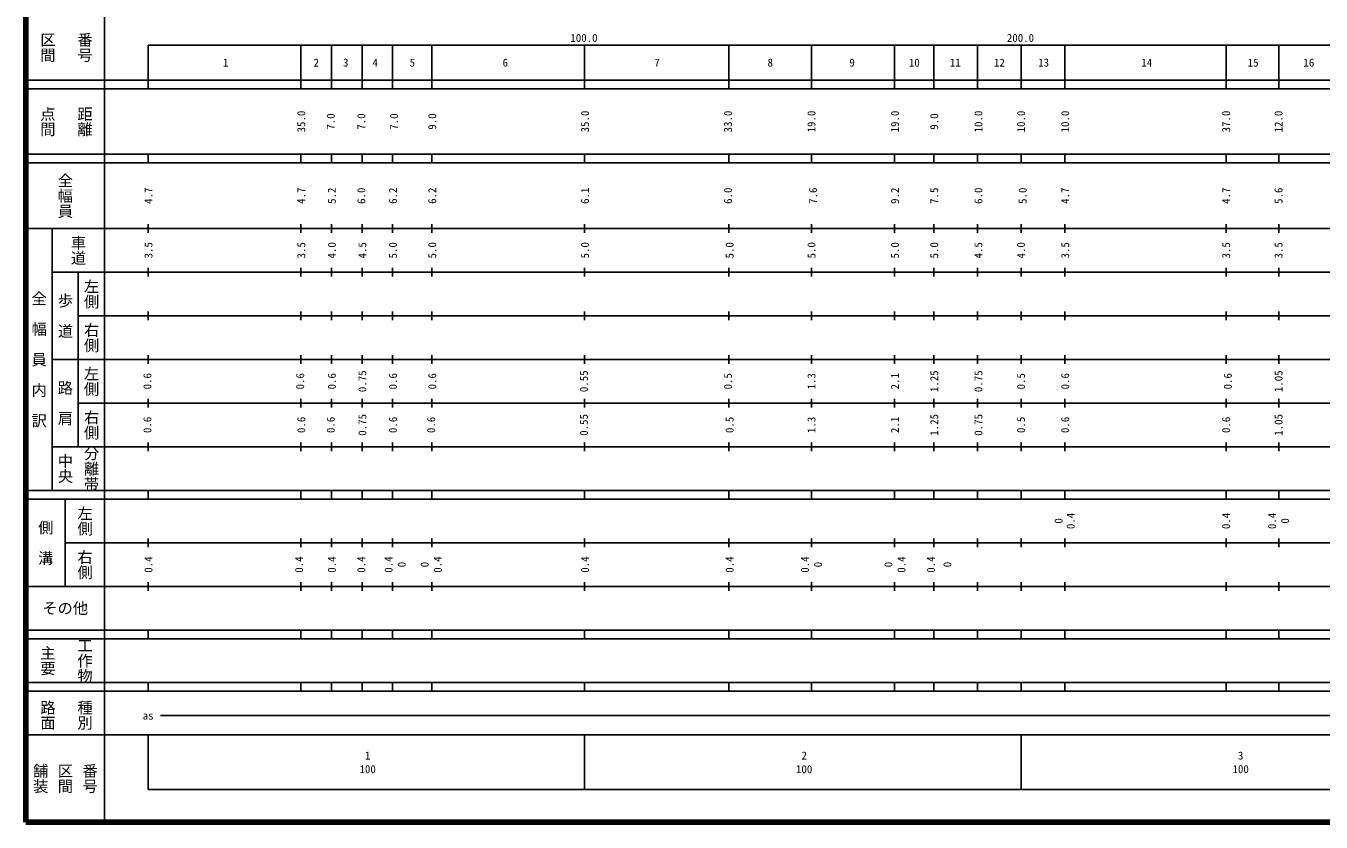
# Model space of a CAD drawing. Units: millimetres on the paper, enlarged 1000 times. Extents: x 40000 to 680000, y 20000 to 380000.
# Drawn here: x 40000 to 336713, y 20000 to 202409 of the extents above; entities that cross this region are included whole.
import ezdxf
from ezdxf.enums import TextEntityAlignment as Align

# ---------------------------------------------------------------- set-up
doc = ezdxf.new("R2010")
doc.units = ezdxf.units.MM
doc.header["$LTSCALE"] = 1000
doc.layers.add('M-TTL', color=2, linetype='Continuous', lineweight=140)
doc.layers.add('M-TTL-BAND', color=7, linetype='Continuous', lineweight=25)
doc.styles.add('@ＭＳ ゴシック', font='')
doc.styles.add('ＭＳ ゴシック', font='')
doc.styles.get('@ＭＳ ゴシック').set_extended_font_data('@MS Gothic')
doc.styles.get('ＭＳ ゴシック').set_extended_font_data('MS Gothic')

msp = doc.modelspace()

# ---------------------------------------------------------------- linework, layer by layer
at = {"layer": 'M-TTL'}
for p, q in [((40000, 380000), (40000, 20000)), ((40000, 20000), (680000, 20000))]:
    msp.add_line(p, q, dxfattribs=at)
at = {"layer": 'M-TTL-BAND'}
for p, q in [((58000, 370000), (58000, 20000)), ((68000, 198000), (579000, 198000)), ((68000, 198000), (68000, 188000)), ((103000, 198000), (103000, 188000)), ((110000, 198000), (110000, 188000)), ((117000, 198000), (117000, 188000)), ((124000, 198000), (124000, 188000)), ((133000, 198000), (133000, 188000)), ((168000, 198000), (168000, 188000)), ((201000, 198000), (201000, 188000)), ((220000, 198000), (220000, 188000)), ((239000, 198000), (239000, 188000)), ((248000, 198000), (248000, 188000)), ((258000, 198000), (258000, 188000)), ((268000, 198000), (268000, 188000)), ((278000, 198000), (278000, 188000)), ((315000, 198000), (315000, 188000)), ((327000, 198000), (327000, 188000)), ((40000, 190000), (579000, 190000)), ((40000, 188000), (579000, 188000)), ((40000, 173000), (579000, 173000)), ((68000, 171000), (68000, 173000)), ((103000, 173000), (103000, 171000)), ((110000, 173000), (110000, 171000)), ((117000, 173000), (117000, 171000)), ((124000, 173000), (124000, 171000)), ((133000, 173000), (133000, 171000)), ((168000, 171000), (168000, 173000)), ((201000, 173000), (201000, 171000)), ((220000, 173000), (220000, 171000)), ((239000, 173000), (239000, 171000)), ((248000, 173000), (248000, 171000)), ((258000, 173000), (258000, 171000)), ((268000, 173000), (268000, 171000)), ((278000, 173000), (278000, 171000)), ((315000, 173000), (315000, 171000)), ((327000, 173000), (327000, 171000)), ((40000, 171000), (579000, 171000)), ((40000, 156000), (579000, 156000)), ((46000, 96000), (46000, 156000)), ((68000, 155000), (68000, 157000)), ((103000, 157000), (103000, 155000)), ((110000, 157000), (110000, 155000)), ((117000, 157000), (117000, 155000)), ((124000, 157000), (124000, 155000)), ((133000, 157000), (133000, 155000)), ((168000, 155000), (168000, 157000)), ((201000, 157000), (201000, 155000)), ((220000, 157000), (220000, 155000)), ((239000, 157000), (239000, 155000)), ((248000, 157000), (248000, 155000)), ((258000, 157000), (258000, 155000)), ((268000, 157000), (268000, 155000)), ((278000, 157000), (278000, 155000)), ((315000, 157000), (315000, 155000)), ((327000, 157000), (327000, 155000)), ((46000, 146000), (579000, 146000)), ((52000, 146000), (52000, 106000)), ((68000, 145000), (68000, 147000)), ((103000, 147000), (103000, 145000)), ((110000, 147000), (110000, 145000)), ((117000, 147000), (117000, 145000)), ((124000, 147000), (124000, 145000)), ((133000, 147000), (133000, 145000)), ((168000, 145000), (168000, 147000)), ((201000, 147000), (201000, 145000)), ((220000, 147000), (220000, 145000)), ((239000, 147000), (239000, 145000)), ((248000, 147000), (248000, 145000)), ((258000, 147000), (258000, 145000)), ((268000, 147000), (268000, 145000)), ((278000, 147000), (278000, 145000)), ((315000, 147000), (315000, 145000)), ((327000, 147000), (327000, 145000)), ((68000, 135000), (68000, 137000)), ((103000, 137000), (103000, 135000)), ((110000, 137000), (110000, 135000)), ((117000, 137000), (117000, 135000)), ((124000, 137000), (124000, 135000)), ((133000, 137000), (133000, 135000)), ((168000, 135000), (168000, 137000)), ((201000, 137000), (201000, 135000)), ((220000, 137000), (220000, 135000)), ((239000, 137000), (239000, 135000)), ((248000, 137000), (248000, 135000)), ((258000, 137000), (258000, 135000)), ((268000, 137000), (268000, 135000)), ((278000, 137000), (278000, 135000)), ((315000, 137000), (315000, 135000)), ((327000, 137000), (327000, 135000)), ((52000, 136000), (579000, 136000)), ((46000, 126000), (579000, 126000)), ((68000, 125000), (68000, 127000)), ((103000, 127000), (103000, 125000)), ((110000, 127000), (110000, 125000)), ((117000, 127000), (117000, 125000)), ((124000, 127000), (124000, 125000)), ((133000, 127000), (133000, 125000)), ((168000, 125000), (168000, 127000)), ((201000, 127000), (201000, 125000)), ((220000, 127000), (220000, 125000)), ((239000, 127000), (239000, 125000)), ((248000, 127000), (248000, 125000)), ((258000, 127000), (258000, 125000)), ((268000, 127000), (268000, 125000)), ((278000, 127000), (278000, 125000)), ((315000, 127000), (315000, 125000)), ((327000, 127000), (327000, 125000)), ((52000, 116000), (579000, 116000)), ((68000, 115000), (68000, 117000)), ((103000, 117000), (103000, 115000)), ((110000, 117000), (110000, 115000)), ((117000, 117000), (117000, 115000)), ((124000, 117000), (124000, 115000)), ((133000, 117000), (133000, 115000)), ((168000, 115000), (168000, 117000)), ((201000, 117000), (201000, 115000)), ((220000, 117000), (220000, 115000)), ((239000, 117000), (239000, 115000)), ((248000, 117000), (248000, 115000)), ((258000, 117000), (258000, 115000)), ((268000, 117000), (268000, 115000)), ((278000, 117000), (278000, 115000)), ((315000, 117000), (315000, 115000)), ((327000, 117000), (327000, 115000)), ((68000, 105000), (68000, 107000)), ((103000, 107000), (103000, 105000)), ((110000, 107000), (110000, 105000)), ((117000, 107000), (117000, 105000)), ((124000, 107000), (124000, 105000)), ((133000, 107000), (133000, 105000)), ((168000, 105000), (168000, 107000)), ((201000, 107000), (201000, 105000)), ((220000, 107000), (220000, 105000)), ((239000, 107000), (239000, 105000)), ((248000, 107000), (248000, 105000)), ((258000, 107000), (258000, 105000)), ((268000, 107000), (268000, 105000)), ((278000, 107000), (278000, 105000)), ((315000, 107000), (315000, 105000)), ((327000, 107000), (327000, 105000)), ((46000, 106000), (579000, 106000)), ((40000, 96000), (579000, 96000)), ((68000, 94000), (68000, 96000)), ((103000, 96000), (103000, 94000)), ((110000, 96000), (110000, 94000)), ((117000, 96000), (117000, 94000)), ((124000, 96000), (124000, 94000)), ((133000, 96000), (133000, 94000)), ((168000, 94000), (168000, 96000)), ((201000, 96000), (201000, 94000)), ((220000, 96000), (220000, 94000)), ((239000, 96000), (239000, 94000)), ((248000, 96000), (248000, 94000)), ((258000, 96000), (258000, 94000)), ((268000, 96000), (268000, 94000)), ((278000, 96000), (278000, 94000)), ((315000, 96000), (315000, 94000)), ((327000, 96000), (327000, 94000)), ((40000, 94000), (579000, 94000)), ((49000, 94000), (49000, 74000)), ((49000, 84000), (579000, 84000)), ((68000, 83000), (68000, 85000)), ((103000, 85000), (103000, 83000)), ((110000, 85000), (110000, 83000)), ((117000, 85000), (117000, 83000)), ((124000, 85000), (124000, 83000)), ((133000, 85000), (133000, 83000)), ((168000, 83000), (168000, 85000)), ((201000, 85000), (201000, 83000)), ((220000, 85000), (220000, 83000)), ((239000, 85000), (239000, 83000)), ((248000, 85000), (248000, 83000)), ((258000, 85000), (258000, 83000)), ((268000, 85000), (268000, 83000)), ((278000, 85000), (278000, 83000)), ((315000, 85000), (315000, 83000)), ((327000, 85000), (327000, 83000)), ((68000, 73000), (68000, 75000)), ((103000, 75000), (103000, 73000)), ((110000, 75000), (110000, 73000)), ((117000, 75000), (117000, 73000)), ((124000, 75000), (124000, 73000)), ((133000, 75000), (133000, 73000)), ((168000, 73000), (168000, 75000)), ((201000, 75000), (201000, 73000)), ((220000, 75000), (220000, 73000)), ((239000, 75000), (239000, 73000)), ((248000, 75000), (248000, 73000)), ((258000, 75000), (258000, 73000)), ((268000, 75000), (268000, 73000)), ((278000, 75000), (278000, 73000)), ((315000, 75000), (315000, 73000)), ((327000, 75000), (327000, 73000)), ((40000, 74000), (579000, 74000)), ((40000, 64000), (579000, 64000)), ((68000, 62000), (68000, 64000)), ((103000, 64000), (103000, 62000)), ((110000, 64000), (110000, 62000)), ((117000, 64000), (117000, 62000)), ((124000, 64000), (124000, 62000)), ((133000, 64000), (133000, 62000)), ((168000, 62000), (168000, 64000)), ((201000, 64000), (201000, 62000)), ((220000, 64000), (220000, 62000)), ((239000, 64000), (239000, 62000)), ((248000, 64000), (248000, 62000)), ((258000, 64000), (258000, 62000)), ((268000, 64000), (268000, 62000)), ((278000, 64000), (278000, 62000)), ((315000, 64000), (315000, 62000)), ((327000, 64000), (327000, 62000)), ((40000, 62000), (579000, 62000)), ((40000, 52000), (579000, 52000)), ((68000, 50000), (68000, 52000)), ((103000, 52000), (103000, 50000)), ((110000, 52000), (110000, 50000)), ((117000, 52000), (117000, 50000)), ((124000, 52000), (124000, 50000)), ((133000, 52000), (133000, 50000)), ((168000, 50000), (168000, 52000)), ((201000, 52000), (201000, 50000)), ((220000, 52000), (220000, 50000)), ((239000, 52000), (239000, 50000)), ((248000, 52000), (248000, 50000)), ((258000, 52000), (258000, 50000)), ((268000, 52000), (268000, 50000)), ((278000, 52000), (278000, 50000)), ((315000, 52000), (315000, 50000)), ((327000, 52000), (327000, 50000)), ((40000, 50000), (579000, 50000)), ((70805, 44406), (565903, 44406)), ((40000, 40000), (579000, 40000)), ((68000, 40000), (68000, 27500)), ((168000, 40000), (168000, 27500)), ((268000, 40000), (268000, 27500)), ((68000, 27500), (579000, 27500))]:
    msp.add_line(p, q, dxfattribs=at)

# ---------------------------------------------------------------- texts
for s, height, rotation, style, p in [('区間', 2566, 270, '@ＭＳ ゴシック', (45000, 197500)), ('番号', 2566, 270, '@ＭＳ ゴシック', (53500, 197500)), ('点間', 2566, 270, '@ＭＳ ゴシック', (45000, 180500)), ('距離', 2566, 270, '@ＭＳ ゴシック', (53500, 180500)), ('35.0', 1833, 90, 'ＭＳ ゴシック', (103076, 180500)), ('7.0', 1833, 90, 'ＭＳ ゴシック', (109826, 180500)), ('7.0', 1833, 90, 'ＭＳ ゴシック', (116826, 180500)), ('7.0', 1833, 90, 'ＭＳ ゴシック', (124326, 180500)), ('9.0', 1833, 90, 'ＭＳ ゴシック', (133077, 180500)), ('35.0', 1833, 90, 'ＭＳ ゴシック', (168076, 180500)), ('33.0', 1833, 90, 'ＭＳ ゴシック', (200829, 180500)), ('19.0', 1833, 90, 'ＭＳ ゴシック', (219955, 180500)), ('19.0', 1833, 90, 'ＭＳ ゴシック', (239080, 180500)), ('9.0', 1833, 90, 'ＭＳ ゴシック', (248081, 180500)), ('10.0', 1833, 90, 'ＭＳ ゴシック', (258206, 180500)), ('10.0', 1833, 90, 'ＭＳ ゴシック', (267957, 180500)), ('10.0', 1833, 90, 'ＭＳ ゴシック', (278082, 180500)), ('37.0', 1833, 90, 'ＭＳ ゴシック', (314958, 180500)), ('12.0', 1833, 90, 'ＭＳ ゴシック', (326959, 180500)), ('全幅員', 2566, 270, '@ＭＳ ゴシック', (49000, 163500)), ('4.7', 1833, 90, 'ＭＳ ゴシック', (68074, 163500)), ('4.7', 1833, 90, 'ＭＳ ゴシック', (103076, 163500)), ('5.2', 1833, 90, 'ＭＳ ゴシック', (110076, 163500)), ('6.0', 1833, 90, 'ＭＳ ゴシック', (116826, 163500)), ('6.2', 1833, 90, 'ＭＳ ゴシック', (124076, 163500)), ('6.2', 1833, 90, 'ＭＳ ゴシック', (133077, 163500)), ('6.1', 1833, 90, 'ＭＳ ゴシック', (168074, 163500)), ('6.0', 1833, 90, 'ＭＳ ゴシック', (200829, 163500)), ('7.6', 1833, 90, 'ＭＳ ゴシック', (220330, 163500)), ('9.2', 1833, 90, 'ＭＳ ゴシック', (239080, 163500)), ('7.5', 1833, 90, 'ＭＳ ゴシック', (248081, 163500)), ('6.0', 1833, 90, 'ＭＳ ゴシック', (258206, 163500)), ('5.0', 1833, 90, 'ＭＳ ゴシック', (268332, 163500)), ('4.7', 1833, 90, 'ＭＳ ゴシック', (278082, 163500)), ('4.7', 1833, 90, 'ＭＳ ゴシック', (314958, 163500)), ('5.6', 1833, 90, 'ＭＳ ゴシック', (326959, 163500)), ('車道', 2566, 270, '@ＭＳ ゴシック', (52000, 151000)), ('3.5', 1833, 90, 'ＭＳ ゴシック', (68074, 151000)), ('3.5', 1833, 90, 'ＭＳ ゴシック', (103076, 151000)), ('4.0', 1833, 90, 'ＭＳ ゴシック', (110076, 151000)), ('4.5', 1833, 90, 'ＭＳ ゴシック', (117076, 151000)), ('5.0', 1833, 90, 'ＭＳ ゴシック', (124076, 151000)), ('5.0', 1833, 90, 'ＭＳ ゴシック', (133077, 151000)), ('5.0', 1833, 90, 'ＭＳ ゴシック', (168074, 151000)), ('5.0', 1833, 90, 'ＭＳ ゴシック', (201204, 151000)), ('5.0', 1833, 90, 'ＭＳ ゴシック', (219955, 151000)), ('5.0', 1833, 90, 'ＭＳ ゴシック', (239080, 151000)), ('5.0', 1833, 90, 'ＭＳ ゴシック', (248081, 151000)), ('4.5', 1833, 90, 'ＭＳ ゴシック', (258206, 151000)), ('4.0', 1833, 90, 'ＭＳ ゴシック', (267957, 151000)), ('3.5', 1833, 90, 'ＭＳ ゴシック', (278082, 151000)), ('3.5', 1833, 90, 'ＭＳ ゴシック', (314958, 151000)), ('3.5', 1833, 90, 'ＭＳ ゴシック', (326959, 151000)), ('左側', 2566, 270, '@ＭＳ ゴシック', (55000, 141000)), ('全\u3000幅\u3000員\u3000内\u3000訳', 2566, 270, '@ＭＳ ゴシック', (43000, 126000)), ('歩\u3000道', 2566, 270, '@ＭＳ ゴシック', (49000, 136000)), ('右側', 2566, 270, '@ＭＳ ゴシック', (55000, 131000)), ('左側', 2566, 270, '@ＭＳ ゴシック', (55000, 121000)), ('0.6', 1833, 90, 'ＭＳ ゴシック', (67824, 121000)), ('0.6', 1833, 90, 'ＭＳ ゴシック', (102826, 121000)), ('0.6', 1833, 90, 'ＭＳ ゴシック', (110076, 121000)), ('0.75', 1833, 90, 'ＭＳ ゴシック', (117076, 121000)), ('0.6', 1833, 90, 'ＭＳ ゴシック', (124076, 121000)), ('0.6', 1833, 90, 'ＭＳ ゴシック', (133077, 121000)), ('0.55', 1833, 90, 'ＭＳ ゴシック', (167824, 121000)), ('0.5', 1833, 90, 'ＭＳ ゴシック', (200829, 121000)), ('1.3', 1833, 90, 'ＭＳ ゴシック', (219955, 121000)), ('2.1', 1833, 90, 'ＭＳ ゴシック', (239080, 121000)), ('1.25', 1833, 90, 'ＭＳ ゴシック', (248081, 121000)), ('0.75', 1833, 90, 'ＭＳ ゴシック', (258206, 121000)), ('0.5', 1833, 90, 'ＭＳ ゴシック', (267957, 121000)), ('0.6', 1833, 90, 'ＭＳ ゴシック', (278082, 121000)), ('0.6', 1833, 90, 'ＭＳ ゴシック', (315333, 121000)), ('1.05', 1833, 90, 'ＭＳ ゴシック', (326959, 121000)), ('路\u3000肩', 2566, 270, '@ＭＳ ゴシック', (49000, 116000)), ('右側', 2566, 270, '@ＭＳ ゴシック', (55000, 111000)), ('0.75', 1833, 90, 'ＭＳ ゴシック', (117076, 111000)), ('0.55', 1833, 90, 'ＭＳ ゴシック', (167824, 111000)), ('1.25', 1833, 90, 'ＭＳ ゴシック', (248081, 111000)), ('0.75', 1833, 90, 'ＭＳ ゴシック', (258206, 111000)), ('1.05', 1833, 90, 'ＭＳ ゴシック', (326959, 111000)), ('0.6', 1833, 90, 'ＭＳ ゴシック', (67824, 111000)), ('0.6', 1833, 90, 'ＭＳ ゴシック', (103076, 111000)), ('0.6', 1833, 90, 'ＭＳ ゴシック', (109826, 111000)), ('0.6', 1833, 90, 'ＭＳ ゴシック', (124076, 111000)), ('0.6', 1833, 90, 'ＭＳ ゴシック', (132827, 111000)), ('0.5', 1833, 90, 'ＭＳ ゴシック', (201204, 111000)), ('1.3', 1833, 90, 'ＭＳ ゴシック', (219955, 111000)), ('2.1', 1833, 90, 'ＭＳ ゴシック', (239080, 111000)), ('0.5', 1833, 90, 'ＭＳ ゴシック', (267957, 111000)), ('0.6', 1833, 90, 'ＭＳ ゴシック', (278082, 111000)), ('0.6', 1833, 90, 'ＭＳ ゴシック', (314958, 111000)), ('中央', 2566, 270, '@ＭＳ ゴシック', (49000, 101000)), ('分離帯', 2566, 270, '@ＭＳ ゴシック', (55000, 101000)), ('左側', 2566, 270, '@ＭＳ ゴシック', (53500, 89000)), ('側\u3000溝', 2566, 270, '@ＭＳ ゴシック', (44500, 84000)), ('0', 1833, 90, 'ＭＳ ゴシック', (276568, 89000)), ('0.4', 1833, 90, 'ＭＳ ゴシック', (279332, 89000)), ('0.4', 1833, 90, 'ＭＳ ゴシック', (314958, 89000)), ('0.4', 1833, 90, 'ＭＳ ゴシック', (325459, 89000)), ('0', 1833, 90, 'ＭＳ ゴシック', (328459, 89000)), ('右側', 2566, 270, '@ＭＳ ゴシック', (53500, 79000)), ('0.4', 1833, 90, 'ＭＳ ゴシック', (68074, 79000)), ('0.4', 1833, 90, 'ＭＳ ゴシック', (102576, 79000)), ('0.4', 1833, 90, 'ＭＳ ゴシック', (110076, 79000)), ('0.4', 1833, 90, 'ＭＳ ゴシック', (116826, 79000)), ('0.4', 1833, 90, 'ＭＳ ゴシック', (123076, 79000)), ('0.4', 1833, 90, 'ＭＳ ゴシック', (134327, 79000)), ('0.4', 1833, 90, 'ＭＳ ゴシック', (168074, 79000)), ('0.4', 1833, 90, 'ＭＳ ゴシック', (201204, 79000)), ('0.4', 1833, 90, 'ＭＳ ゴシック', (218455, 79000)), ('0.4', 1833, 90, 'ＭＳ ゴシック', (240581, 79000)), ('0.4', 1833, 90, 'ＭＳ ゴシック', (247331, 79000)), ('0', 1833, 90, 'ＭＳ ゴシック', (126076, 79000)), ('0', 1833, 90, 'ＭＳ ゴシック', (131327, 79000)), ('0', 1833, 90, 'ＭＳ ゴシック', (221455, 79000)), ('0', 1833, 90, 'ＭＳ ゴシック', (237580, 79000)), ('0', 1833, 90, 'ＭＳ ゴシック', (251081, 79000)), ('主要', 2566, 270, '@ＭＳ ゴシック', (45000, 57000)), ('工作物', 2566, 270, '@ＭＳ ゴシック', (53500, 57000)), ('路面', 2566, 270, '@ＭＳ ゴシック', (45000, 44500)), ('種別', 2566, 270, '@ＭＳ ゴシック', (53500, 44500)), ('舗装', 2566, 270, '@ＭＳ ゴシック', (43333, 30000)), ('区間', 2566, 270, '@ＭＳ ゴシック', (49000, 30000)), ('番号', 2566, 270, '@ＭＳ ゴシック', (54667, 30000))]:
    msp.add_text(s, height=height, rotation=rotation, dxfattribs=dict(at, style=style)).set_placement(p, align=Align.MIDDLE_CENTER)
at = {"layer": 'M-TTL-BAND', "style": 'ＭＳ ゴシック'}
for s, p in [('100.0', (167844, 198195)), ('200.0', (267844, 198195))]:
    msp.add_text(s, height=1833, dxfattribs=at).set_placement(p, align=Align.BOTTOM_CENTER)
for s, height, p in [('1', 1833, (85773, 194000)), ('2', 1833, (106524, 194000)), ('3', 1833, (113274, 194000)), ('4', 1833, (120024, 194000)), ('5', 1833, (128524, 194000)), ('6', 1833, (149823, 194000)), ('7', 1833, (184589, 194000)), ('8', 1833, (210527, 194000)), ('9', 1833, (229278, 194000)), ('10', 1833, (243529, 194000)), ('11', 1833, (252904, 194000)), ('12', 1833, (263029, 194000)), ('13', 1833, (273155, 194000)), ('14', 1833, (296781, 194000)), ('15', 1833, (321156, 194000)), ('16', 1833, (333907, 194000)), ('その他', 2566, (49000, 69000)), ('as', 1833, (68006, 44406)), ('1', 1833, (118288, 35238)), ('2', 1833, (218288, 35238)), ('3', 1833, (318288, 35238)), ('100', 1833, (118288, 32131)), ('100', 1833, (218288, 32131)), ('100', 1833, (318288, 32131))]:
    msp.add_text(s, height=height, dxfattribs=at).set_placement(p, align=Align.MIDDLE_CENTER)

doc.saveas('drawing.dxf')
